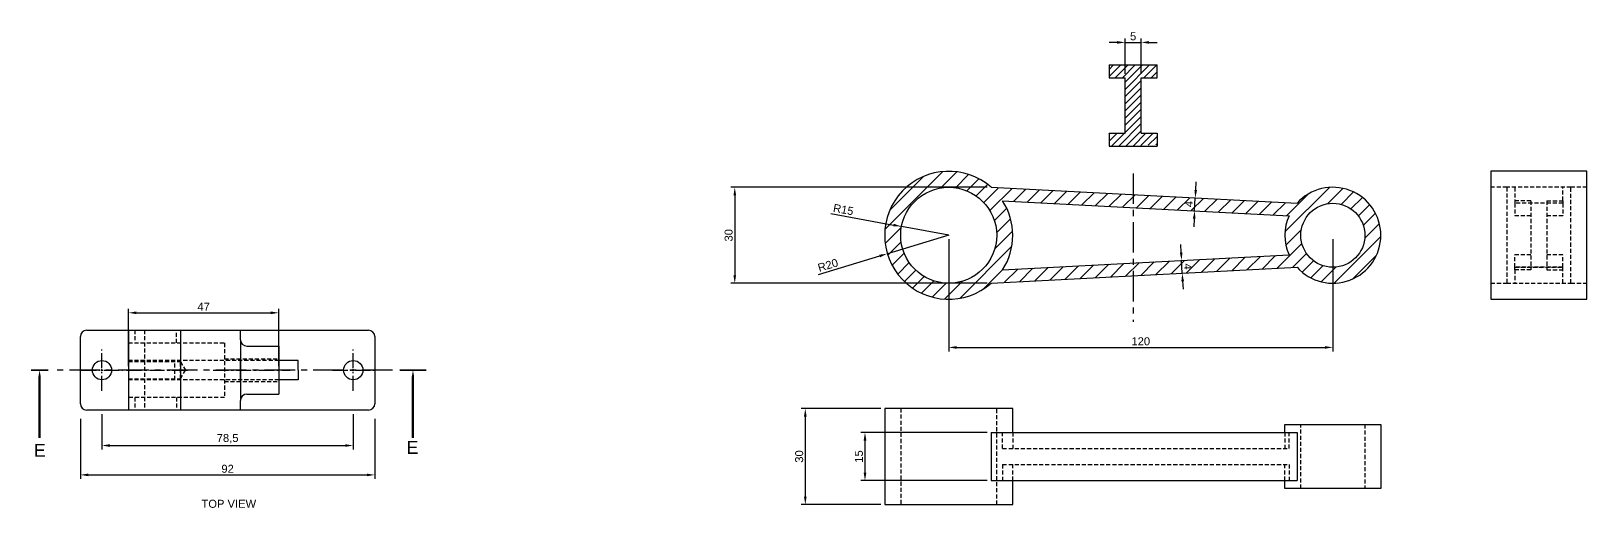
# Model space of a CAD drawing. Header units: millimetres. Extents: x 89 to 2222, y 348 to 1477.
# Drawn here: x 390.4 to 876.4, y 1078.2 to 1227.2 of the extents above; entities that cross this region are included whole.
import ezdxf

# ---------------------------------------------------------------- set-up
doc = ezdxf.new("R2010")
doc.units = ezdxf.units.MM
doc.header["$PDMODE"] = 32
doc.header["$PDSIZE"] = 1
for name, pattern in [('CENTER', [50.8, 31.75, -6.35, 6.35, -6.35]), ('CENTER2', [28.575, 19.05, -3.175, 3.175, -3.175]), ('HIDDEN', [9.525, 6.35, -3.175])]:
    doc.linetypes.add(name, pattern=pattern)
doc.styles.get("Standard").update_dxf_attribs({"font": 'arial.ttf'})
doc.dimstyles.new('ISO-25', dxfattribs={"dimtxt": 2.5, "dimasz": 2.5, "dimexe": 1.25, "dimexo": 1.25, "dimtad": 1, "dimtxsty": 'Standard', "dimcen": 2.5, "dimclrd": 3, "dimclre": 3, "dimclrt": 3, "dimadec": 0, "dimazin": 0, "dimtfac": 1, "dimtmove": 0, "dimatfit": 3, "dimfxl": 1, "dimarcsym": 0})

# ---------------------------------------------------------------- blocks, each defined once
blk = doc.blocks.new('*U141')
at = {"color": 0, "linetype": 'CENTER2', "ltscale": 0.25, "transparency": 16777216}
for p, q in [((0, 0.6), (0, 6.5)), ((-6.5, 0), (-0.6, 0)), ((0.6, 0), (6.5, 0)), ((0, -6.5), (0, -0.6))]:
    blk.add_line(p, q, dxfattribs=at)
at = {"color": 0, "linetype": 'Continuous', "ltscale": 0.25, "transparency": 16777216}
for p, q in [((-0.3, 0), (0.3, 0)), ((0, -0.3), (0, 0.3))]:
    blk.add_line(p, q, dxfattribs=at)
blk = doc.blocks.new('*U142')
at = {"color": 0, "linetype": 'CENTER2', "ltscale": 0.25, "transparency": 16777216}
for p, q in [((0, 0.6), (0, 6.5)), ((-6.5, 0), (-0.6, 0)), ((0.6, 0), (6.5, 0)), ((0, -6.5), (0, -0.6))]:
    blk.add_line(p, q, dxfattribs=at)
at = {"color": 0, "linetype": 'Continuous', "ltscale": 0.25, "transparency": 16777216}
for p, q in [((-0.3, 0), (0.3, 0)), ((0, -0.3), (0, 0.3))]:
    blk.add_line(p, q, dxfattribs=at)
blk = doc.blocks.new('*U143')
at = {"color": 0, "linetype": 'CENTER2', "ltscale": 0.25, "transparency": 16777216}
blk.add_line((-12, 0), (12, 0), dxfattribs=at)
blk = doc.blocks.new('*D144')
at = {"color": 3, "lineweight": -2, "transparency": 16777216}
for p, q in [((405.79, 1106.02), (405.79, 1087.27)), ((497.79, 1106.02), (497.79, 1087.27)), ((408.29, 1088.52), (495.29, 1088.52))]:
    blk.add_line(p, q, dxfattribs=at)
at = {"color": 3, "transparency": 16777216}
for points in [[(408.29, 1088.94), (408.29, 1088.1), (405.79, 1088.52)], [(495.29, 1088.94), (495.29, 1088.1), (497.79, 1088.52)]]:
    blk.add_solid(points, dxfattribs=at)
at = {"layer": 'Defpoints', "color": 0, "transparency": 16777216}
for p in [(405.79, 1107.27), (497.79, 1107.27), (497.79, 1088.52)]:
    blk.add_point(p, dxfattribs=at)
at = {"color": 3, "transparency": 16777216, "insert": (451.79, 1090.42), "char_height": 2.5, "attachment_point": 5}
blk.add_mtext('92', dxfattribs=at)
blk = doc.blocks.new('*D145')
at = {"color": 3, "lineweight": -2, "transparency": 16777216}
for p, q in [((412.54, 1107.5), (412.54, 1096.45)), ((491.04, 1107.5), (491.04, 1096.45)), ((415.04, 1097.7), (488.54, 1097.7))]:
    blk.add_line(p, q, dxfattribs=at)
at = {"color": 3, "transparency": 16777216}
for points in [[(415.04, 1098.12), (415.04, 1097.28), (412.54, 1097.7)], [(488.54, 1098.12), (488.54, 1097.28), (491.04, 1097.7)]]:
    blk.add_solid(points, dxfattribs=at)
at = {"layer": 'Defpoints', "color": 0, "transparency": 16777216}
for p in [(412.54, 1108.75), (491.04, 1108.75), (491.04, 1097.7)]:
    blk.add_point(p, dxfattribs=at)
at = {"color": 3, "transparency": 16777216, "insert": (451.79, 1099.83), "char_height": 2.5, "attachment_point": 5}
blk.add_mtext('78,5', dxfattribs=at)
blk = doc.blocks.new('*D146')
at = {"color": 3, "lineweight": -2, "transparency": 16777216}
for p, q in [((420.79, 1122.5), (420.79, 1140.43)), ((423.29, 1139.18), (465.29, 1139.18)), ((467.79, 1122.5), (467.79, 1140.43))]:
    blk.add_line(p, q, dxfattribs=at)
at = {"color": 3, "transparency": 16777216}
for points in [[(423.29, 1139.6), (423.29, 1138.77), (420.79, 1139.18)], [(465.29, 1139.6), (465.29, 1138.77), (467.79, 1139.18)]]:
    blk.add_solid(points, dxfattribs=at)
at = {"layer": 'Defpoints', "color": 0, "transparency": 16777216}
for p in [(467.79, 1139.18), (420.79, 1121.25), (467.79, 1121.25)]:
    blk.add_point(p, dxfattribs=at)
at = {"color": 3, "transparency": 16777216, "insert": (444.29, 1141.06), "char_height": 2.5, "attachment_point": 5}
blk.add_mtext('47', dxfattribs=at)
blk = doc.blocks.new('*D147')
at = {"color": 3, "lineweight": -2, "transparency": 16777216}
for p, q in [((677.05, 1162.16), (677.05, 1127.11)), ((797.05, 1162.16), (797.05, 1127.11)), ((679.55, 1128.36), (794.55, 1128.36))]:
    blk.add_line(p, q, dxfattribs=at)
at = {"color": 3, "transparency": 16777216}
for points in [[(679.55, 1128.78), (679.55, 1127.94), (677.05, 1128.36)], [(794.55, 1128.78), (794.55, 1127.94), (797.05, 1128.36)]]:
    blk.add_solid(points, dxfattribs=at)
at = {"layer": 'Defpoints', "color": 0, "transparency": 16777216}
for p in [(677.05, 1163.41), (797.05, 1163.41), (797.05, 1128.36)]:
    blk.add_point(p, dxfattribs=at)
at = {"color": 3, "transparency": 16777216, "insert": (737.05, 1130.26), "char_height": 2.5, "attachment_point": 5}
blk.add_mtext('120', dxfattribs=at)
blk = doc.blocks.new('*D148')
at = {"color": 3, "lineweight": -2, "transparency": 16777216}
for p, q in [((677.05, 1163.41), (657.89, 1157.65)), ((636.41, 1151.2), (655.5, 1156.94))]:
    blk.add_line(p, q, dxfattribs=at)
at = {"color": 3, "transparency": 16777216}
blk.add_solid([(655.38, 1157.33), (655.62, 1156.54), (657.89, 1157.65)], dxfattribs=at)
at = {"layer": 'Defpoints', "color": 0, "transparency": 16777216}
for p in [(677.05, 1163.41), (657.89, 1157.65)]:
    blk.add_point(p, dxfattribs=at)
at = {"color": 3, "transparency": 16777216, "insert": (639.32, 1154.06), "char_height": 2.5, "attachment_point": 5, "rotation": 16.7167}
blk.add_mtext('R20', dxfattribs=at)
blk = doc.blocks.new('*D149')
at = {"color": 3, "lineweight": -2, "transparency": 16777216}
for p, q in [((640.25, 1170.22), (659.84, 1166.59)), ((677.05, 1163.41), (662.3, 1166.14))]:
    blk.add_line(p, q, dxfattribs=at)
at = {"color": 3, "transparency": 16777216}
blk.add_solid([(659.92, 1167), (659.76, 1166.18), (662.3, 1166.14)], dxfattribs=at)
at = {"layer": 'Defpoints', "color": 0, "transparency": 16777216}
for p in [(662.3, 1166.14), (677.05, 1163.41)]:
    blk.add_point(p, dxfattribs=at)
at = {"color": 3, "transparency": 16777216, "insert": (644.15, 1171.43), "char_height": 2.5, "attachment_point": 5, "rotation": 349.5111}
blk.add_mtext('R15', dxfattribs=at)
blk = doc.blocks.new('*D150')
at = {"color": 3, "lineweight": -2, "transparency": 16777216}
for p, q in [((655.8, 1109.27), (631, 1109.27)), ((632.25, 1106.77), (632.25, 1081.77)), ((655.8, 1079.27), (631, 1079.27))]:
    blk.add_line(p, q, dxfattribs=at)
at = {"color": 3, "transparency": 16777216}
for points in [[(631.84, 1106.77), (632.67, 1106.77), (632.25, 1109.27)], [(631.84, 1081.77), (632.67, 1081.77), (632.25, 1079.27)]]:
    blk.add_solid(points, dxfattribs=at)
at = {"layer": 'Defpoints', "color": 0, "transparency": 16777216}
for p in [(657.05, 1109.27), (632.25, 1079.27), (657.05, 1079.27)]:
    blk.add_point(p, dxfattribs=at)
at = {"color": 3, "transparency": 16777216, "insert": (630.35, 1094.27), "char_height": 2.5, "attachment_point": 5, "rotation": 90}
blk.add_mtext('30', dxfattribs=at)
blk = doc.blocks.new('*D151')
at = {"color": 3, "lineweight": -2, "transparency": 16777216}
for p, q in [((689.03, 1101.77), (649.65, 1101.77)), ((650.9, 1099.27), (650.9, 1089.27)), ((689.03, 1086.77), (649.65, 1086.77))]:
    blk.add_line(p, q, dxfattribs=at)
at = {"color": 3, "transparency": 16777216}
for points in [[(650.48, 1099.27), (651.32, 1099.27), (650.9, 1101.77)], [(650.48, 1089.27), (651.32, 1089.27), (650.9, 1086.77)]]:
    blk.add_solid(points, dxfattribs=at)
at = {"layer": 'Defpoints', "color": 0, "transparency": 16777216}
for p in [(690.28, 1101.77), (650.9, 1086.77), (690.28, 1086.77)]:
    blk.add_point(p, dxfattribs=at)
at = {"color": 3, "transparency": 16777216, "insert": (649, 1094.27), "char_height": 2.5, "attachment_point": 5, "rotation": 90}
blk.add_mtext('15', dxfattribs=at)
blk = doc.blocks.new('*D152')
at = {"color": 3, "lineweight": -2, "transparency": 16777216}
for p, q in [((689.03, 1178.41), (608.97, 1178.41)), ((610.22, 1175.91), (610.22, 1150.91)), ((689.03, 1148.41), (608.97, 1148.41))]:
    blk.add_line(p, q, dxfattribs=at)
at = {"color": 3, "transparency": 16777216}
for points in [[(609.8, 1175.91), (610.63, 1175.91), (610.22, 1178.41)], [(609.8, 1150.91), (610.63, 1150.91), (610.22, 1148.41)]]:
    blk.add_solid(points, dxfattribs=at)
at = {"layer": 'Defpoints', "color": 0, "transparency": 16777216}
for p in [(690.28, 1178.41), (610.22, 1148.41), (690.28, 1148.41)]:
    blk.add_point(p, dxfattribs=at)
at = {"color": 3, "transparency": 16777216, "insert": (608.31, 1163.41), "char_height": 2.5, "attachment_point": 5, "rotation": 90}
blk.add_mtext('30', dxfattribs=at)
blk = doc.blocks.new('*D153')
at = {"color": 3, "lineweight": -2, "transparency": 16777216}
for p, q in [((732.17, 1213.9), (732.17, 1224.93)), ((737.17, 1213.9), (737.17, 1224.93)), ((729.67, 1223.68), (727.17, 1223.68)), ((732.17, 1223.68), (737.17, 1223.68)), ((739.67, 1223.68), (742.17, 1223.68))]:
    blk.add_line(p, q, dxfattribs=at)
at = {"color": 3, "transparency": 16777216}
for points in [[(729.67, 1224.1), (729.67, 1223.27), (732.17, 1223.68)], [(739.67, 1224.1), (739.67, 1223.27), (737.17, 1223.68)]]:
    blk.add_solid(points, dxfattribs=at)
at = {"layer": 'Defpoints', "color": 0, "transparency": 16777216}
for p in [(737.17, 1223.68), (732.17, 1212.65), (737.17, 1212.65)]:
    blk.add_point(p, dxfattribs=at)
at = {"color": 3, "transparency": 16777216, "insert": (734.67, 1225.58), "char_height": 2.5, "attachment_point": 5}
blk.add_mtext('5', dxfattribs=at)
blk = doc.blocks.new('*D154')
at = {"color": 3, "lineweight": -2, "transparency": 16777216}
for p, q in [((754.22, 1177.57), (754.35, 1180.06)), ((753.88, 1171.07), (754.09, 1175.07)), ((753.75, 1168.58), (753.62, 1166.08))]:
    blk.add_line(p, q, dxfattribs=at)
at = {"color": 3, "transparency": 16777216}
for points in [[(753.8, 1177.59), (754.63, 1177.54), (754.09, 1175.07)], [(753.33, 1168.6), (754.16, 1168.56), (753.88, 1171.07)]]:
    blk.add_solid(points, dxfattribs=at)
at = {"layer": 'Defpoints', "color": 0, "transparency": 16777216}
for p in [(754.09, 1175.07), (754.09, 1175.07), (753.88, 1171.07)]:
    blk.add_point(p, dxfattribs=at)
at = {"color": 3, "transparency": 16777216, "insert": (752.11, 1173.17), "char_height": 2.5, "attachment_point": 5, "rotation": 87.0058}
blk.add_mtext('4', dxfattribs=at)
blk = doc.blocks.new('*D155')
at = {"color": 3, "lineweight": -2, "transparency": 16777216}
for p, q in [((749.66, 1158.02), (749.53, 1160.52)), ((750, 1151.53), (749.79, 1155.53)), ((750.13, 1149.03), (750.26, 1146.54))]:
    blk.add_line(p, q, dxfattribs=at)
at = {"color": 3, "transparency": 16777216}
for points in [[(750.08, 1158.04), (749.25, 1158), (749.79, 1155.53)], [(750.55, 1149.06), (749.72, 1149.01), (750, 1151.53)]]:
    blk.add_solid(points, dxfattribs=at)
at = {"layer": 'Defpoints', "color": 0, "transparency": 16777216}
for p in [(749.79, 1155.53), (749.79, 1155.53), (750, 1151.53)]:
    blk.add_point(p, dxfattribs=at)
at = {"color": 3, "transparency": 16777216, "insert": (751.77, 1153.63), "char_height": 2.5, "attachment_point": 5, "rotation": 272.9942}
blk.add_mtext('4', dxfattribs=at)

msp = doc.modelspace()

# ---------------------------------------------------------------- hatches: boundary and pattern name
h = msp.add_hatch()
h.set_pattern_fill('ANSI31', color=4, scale=0.5)
h.set_pattern_definition([(45, (-246.8306, 667.8054), (-1.122532, 1.122532), [])])
h.paths.add_polyline_path([(734.668, 1216.654), (727.168, 1216.654), (727.168, 1213.041), (734.668, 1212.649)])
h.paths.add_polyline_path([(727.168, 1213.041), (727.168, 1212.649), (732.168, 1212.649), (732.168, 1195.303), (727.168, 1195.303), (727.168, 1194.911), (734.668, 1195.303), (734.668, 1212.649)])
h.paths.add_polyline_path([(742.168, 1216.262), (734.668, 1216.654), (734.668, 1212.649), (737.168, 1212.518), (737.168, 1212.649), (742.168, 1212.649)])
h.paths.add_polyline_path([(742.168, 1216.654), (734.668, 1216.654), (742.168, 1216.262)], flags=17)
h.paths.add_polyline_path([(737.168, 1212.518), (734.668, 1212.649), (734.668, 1195.303), (737.168, 1195.434)])
h.paths.add_polyline_path([(742.168, 1195.303), (737.168, 1195.303), (737.168, 1195.434), (734.668, 1195.303), (734.668, 1191.298), (742.168, 1191.69)])
h.paths.add_polyline_path([(734.668, 1195.303), (727.168, 1194.911), (727.168, 1191.298), (734.668, 1191.298)])
h.paths.add_polyline_path([(742.168, 1191.69), (734.668, 1191.298), (742.168, 1191.298)], flags=0)
h = msp.add_hatch()
h.set_pattern_fill('ANSI31', color=4)
h.set_pattern_definition([(45, (-563.3824, 627.2366), (-2.245064, 2.245064), [])])
h.paths.add_polyline_path([(693.877, 1174.213), (734.668, 1172.08), (734.668, 1176.085), (690.276, 1178.407, 2.2152504), (690.276, 1148.407), (734.668, 1150.729), (734.668, 1154.735), (693.877, 1152.601, 0.293413)])
h.paths.add_polyline_path([(692.047, 1163.407, -1), (662.047, 1163.407, -1)], flags=16)
h.paths.add_polyline_path([(785.867, 1173.407), (734.668, 1176.085), (734.668, 1172.08), (783.355, 1169.533, 0.2135053), (783.355, 1157.281), (734.668, 1154.735), (734.668, 1150.729), (785.867, 1153.407, 2.618034)])
h.paths.add_polyline_path([(807.047, 1163.407, -1), (787.047, 1163.407, -1)], flags=16)

# ---------------------------------------------------------------- linework, layer by layer
for p, q in [((727.168, 1216.654), (742.168, 1216.654)), ((727.168, 1216.654), (727.168, 1212.649)), ((742.168, 1212.649), (742.168, 1216.654)), ((727.168, 1212.649), (732.168, 1212.649)), ((732.168, 1195.303), (732.168, 1212.649)), ((737.168, 1195.303), (737.168, 1212.649)), ((737.168, 1212.649), (742.168, 1212.649)), ((727.168, 1195.303), (732.168, 1195.303)), ((727.168, 1195.303), (727.168, 1191.298)), ((727.168, 1191.298), (742.168, 1191.298)), ((737.168, 1195.303), (742.168, 1195.303)), ((742.168, 1195.303), (742.168, 1191.298)), ((876.407, 1183.407), (846.407, 1183.407)), ((846.407, 1183.407), (846.407, 1143.407)), ((876.407, 1143.407), (876.407, 1183.407)), ((690.276, 1178.407), (785.867, 1173.407)), ((693.877, 1174.213), (783.355, 1169.533)), ((693.877, 1152.601), (783.355, 1157.281)), ((690.276, 1148.407), (785.867, 1153.407)), ((846.407, 1143.407), (876.407, 1143.407)), ((407.793, 1133.753), (495.793, 1133.753)), ((420.793, 1133.753), (420.793, 1108.753)), ((437.041, 1133.753), (437.041, 1108.753)), ((455.793, 1130.753), (455.793, 1133.753)), ((405.793, 1110.753), (405.793, 1131.753)), ((455.793, 1130.753), (455.793, 1111.753)), ((457.793, 1128.753), (467.793, 1128.753)), ((467.793, 1128.753), (467.793, 1113.753)), ((497.793, 1131.753), (497.793, 1110.753)), ((455.793, 1117.753), (455.793, 1124.753)), ((473.793, 1124.253), (467.793, 1124.253)), ((473.793, 1121.253), (473.793, 1124.253)), ((473.793, 1118.253), (467.793, 1118.253)), ((473.793, 1121.253), (473.793, 1118.253)), ((457.793, 1113.753), (467.793, 1113.753)), ((495.793, 1108.753), (407.793, 1108.753)), ((455.793, 1108.753), (455.793, 1111.753)), ((657.047, 1109.272), (657.047, 1079.272)), ((697.047, 1109.272), (657.047, 1109.272)), ((697.047, 1101.772), (697.047, 1109.272)), ((782.047, 1104.272), (812.047, 1104.272)), ((782.047, 1101.772), (782.047, 1104.272)), ((812.047, 1104.272), (812.047, 1084.272)), ((690.276, 1101.772), (785.867, 1101.772)), ((690.276, 1101.772), (690.276, 1086.772)), ((785.867, 1101.772), (785.867, 1086.772)), ((690.276, 1086.772), (785.867, 1086.772)), ((697.047, 1079.272), (697.047, 1086.772)), ((782.047, 1084.272), (782.047, 1086.772)), ((812.047, 1084.272), (782.047, 1084.272)), ((657.047, 1079.272), (697.047, 1079.272))]:
    msp.add_line(p, q)
at = {"color": 6, "linetype": 'CENTER', "ltscale": 0.3}
for p, q in [((734.668, 1182.75), (734.668, 1136.314)), ((503.331, 1121.253), (398.254, 1121.253))]:
    msp.add_line(p, q, dxfattribs=at)
at = {"linetype": 'HIDDEN', "ltscale": 0.2}
for p, q in [((851.407, 1178.407), (846.407, 1178.407)), ((851.407, 1178.407), (851.407, 1148.407)), ((871.407, 1178.407), (851.407, 1178.407)), ((853.907, 1178.407), (853.907, 1174.213)), ((868.907, 1174.213), (868.907, 1178.407)), ((876.407, 1178.407), (871.407, 1178.407)), ((871.407, 1148.407), (871.407, 1178.407)), ((858.907, 1174.213), (853.907, 1174.213)), ((853.907, 1174.213), (853.907, 1173.407)), ((868.907, 1173.407), (853.907, 1173.407)), ((868.907, 1173.407), (853.907, 1173.407)), ((853.907, 1173.407), (853.907, 1169.533)), ((858.907, 1174.213), (858.907, 1152.601)), ((863.907, 1174.213), (863.907, 1152.601)), ((863.907, 1174.213), (868.907, 1174.213)), ((868.907, 1174.213), (868.907, 1173.407)), ((868.907, 1173.407), (868.907, 1169.533)), ((858.907, 1169.533), (853.907, 1169.533)), ((868.907, 1169.533), (863.907, 1169.533)), ((853.907, 1153.407), (853.907, 1157.281)), ((858.907, 1157.281), (853.907, 1157.281)), ((868.907, 1157.281), (863.907, 1157.281)), ((868.907, 1153.407), (868.907, 1157.281)), ((853.907, 1153.407), (868.907, 1153.407)), ((868.907, 1153.407), (853.907, 1153.407)), ((853.907, 1152.601), (853.907, 1153.407)), ((858.907, 1152.601), (853.907, 1152.601)), ((853.907, 1152.601), (853.907, 1148.407)), ((863.907, 1152.601), (868.907, 1152.601)), ((868.907, 1152.601), (868.907, 1153.407)), ((868.907, 1148.407), (868.907, 1152.601)), ((846.407, 1148.407), (851.407, 1148.407)), ((851.407, 1148.407), (871.407, 1148.407)), ((871.407, 1148.407), (876.407, 1148.407)), ((422.793, 1133.753), (422.793, 1129.753)), ((425.793, 1133.753), (425.793, 1108.753)), ((435.793, 1129.753), (435.793, 1133.753)), ((420.793, 1129.753), (450.793, 1129.753)), ((450.793, 1129.753), (450.793, 1112.753)), ((467.793, 1124.253), (420.793, 1124.253)), ((420.793, 1123.953), (437.041, 1123.953)), ((435.255, 1118.253), (435.255, 1124.253)), ((437.041, 1118.553), (437.041, 1123.953)), ((437.041, 1123.953), (438.6, 1121.253)), ((450.793, 1124.753), (467.793, 1124.753)), ((420.793, 1118.553), (437.041, 1118.553)), ((467.793, 1118.253), (420.793, 1118.253)), ((437.041, 1118.553), (438.6, 1121.253)), ((450.793, 1117.753), (467.793, 1117.753)), ((450.793, 1112.753), (420.793, 1112.753)), ((422.793, 1112.753), (422.793, 1108.753)), ((435.793, 1112.753), (435.793, 1108.753)), ((662.047, 1109.272), (662.047, 1079.272)), ((692.047, 1079.272), (692.047, 1109.272)), ((787.047, 1084.272), (787.047, 1104.272)), ((807.047, 1104.272), (807.047, 1084.272)), ((693.877, 1096.772), (693.877, 1101.772)), ((697.047, 1101.772), (697.047, 1096.772)), ((782.047, 1101.772), (782.047, 1096.772)), ((783.355, 1096.772), (783.355, 1101.772)), ((693.877, 1096.772), (783.355, 1096.772)), ((693.877, 1091.772), (783.355, 1091.772)), ((693.877, 1091.772), (693.877, 1086.772)), ((697.047, 1086.772), (697.047, 1091.772)), ((782.047, 1086.772), (782.047, 1091.772)), ((783.355, 1091.772), (783.355, 1086.772))]:
    msp.add_line(p, q, dxfattribs=at)
at = {"color": 6, "lineweight": 35}
for p, q in [((395.707, 1121.253), (390.408, 1121.253)), ((505.561, 1121.253), (513.821, 1121.253))]:
    msp.add_line(p, q, dxfattribs=at)
at = {"color": 1, "linetype": 'CENTER2', "ltscale": 0.25}
msp.add_line((420.213, 1121.253), (439.843, 1121.253), dxfattribs=at)
at = {"color": 6}
for points in [[(393.057, 1121.253, 0, 2.25, 0), (393.057, 1115.003, 0.75, 0.75, 0), (393.057, 1100.003, 0.75, 0.75, 0)], [(509.691, 1121.253, 0, 2.25, 0), (509.691, 1115.003, 0.75, 0.75, 0), (509.691, 1100.003, 0.75, 0.75, 0)]]:
    msp.add_lwpolyline(points, format="xyseb", dxfattribs=at)
for centre, radius in [((677.047, 1163.407), 15), ((797.047, 1163.407), 10), ((412.543, 1121.253), 3), ((491.043, 1121.253), 3)]:
    msp.add_circle(centre, radius)
for centre, radius, start, end in [((677.047, 1163.407), 20, 48.59038, 311.40962), ((797.047, 1163.407), 15, 221.81031, 138.18969), ((677.047, 1163.407), 20, 327.29526, 32.70474), ((797.047, 1163.407), 15, 155.896, 204.104), ((407.793, 1131.753), 2, 90, 180), ((495.793, 1131.753), 2, 0, 90), ((457.793, 1130.753), 2, 180, 270), ((457.793, 1111.753), 2, 90, 180), ((407.793, 1110.753), 2, 180, 270), ((495.793, 1110.753), 2, 270, 0)]:
    msp.add_arc(centre, radius, start, end)

# ---------------------------------------------------------------- block references
at = {"color": 1, "linetype": 'CENTER2', "ltscale": 0.25}
for name, p in [('*U141', (412.543, 1121.253)), ('*U142', (491.043, 1121.253)), ('*U143', (459.293, 1121.253))]:
    msp.add_blockref(name, p, dxfattribs=at)

# ---------------------------------------------------------------- texts
for s, width, insert, char_height, attachment_point in [('{\\C6;E}', 5.39243, (511.361, 1099.095), 4, 3), ('{\\C6;E}', 5.39243, (394.99, 1098.2), 4, 3), ('{\\C3;TOP VIEW}', 19.99625, (443.622, 1080.743), 2.5, 1)]:
    msp.add_mtext_dynamic_manual_height_columns(s, width=width, gutter_width=12.5, heights=[0], dxfattribs=dict(insert=insert, char_height=char_height, attachment_point=attachment_point))

# ---------------------------------------------------------------- dimensions: what is measured, and where the dimension line sits
for base, p1, p2, picture, middle in [((737.168, 1223.683), (732.168, 1212.649), (737.168, 1212.649), '*D153', (734.668, 1225.579)), ((797.047, 1128.361), (677.047, 1163.407), (797.047, 1163.407), '*D147', (737.047, 1130.263)), ((467.793, 1139.183), (420.793, 1121.253), (467.793, 1121.253), '*D146', (444.293, 1141.058))]:
    dim = msp.add_linear_dim(base=base, p1=p1, p2=p2, dimstyle='ISO-25')
    dim.commit()
    dim.dimension.update_dxf_attribs({"geometry": picture, "text_midpoint": middle})
for base, p1, p2, angle, picture, middle in [((610.217, 1148.407), (690.276, 1178.407), (690.276, 1148.407), 90, '*D152', (608.315, 1163.407)), ((754.086, 1175.07), (753.877, 1171.075), (754.086, 1175.07), 87.0058, '*D154', (752.109, 1173.17)), ((749.793, 1155.526), (750.002, 1151.531), (749.793, 1155.526), 92.9942, '*D155', (751.77, 1153.626)), ((632.254, 1079.272), (657.047, 1109.272), (657.047, 1079.272), 90, '*D150', (630.351, 1094.272)), ((650.901, 1086.772), (690.276, 1101.772), (690.276, 1086.772), 90, '*D151', (648.999, 1094.272))]:
    dim = msp.add_linear_dim(base=base, p1=p1, p2=p2, angle=angle, dimstyle='ISO-25')
    dim.commit()
    dim.dimension.update_dxf_attribs({"geometry": picture, "text_midpoint": middle})
for mpoint, picture, middle in [((662.298, 1166.138), '*D149', (643.808, 1169.561)), ((657.893, 1157.654), '*D148', (639.869, 1152.241))]:
    dim = msp.add_radius_dim(center=(677.047, 1163.407), mpoint=mpoint, dimstyle='ISO-25')
    dim.commit()
    dim.dimension.update_dxf_attribs({"geometry": picture, "text_midpoint": middle, "dimtype": 164})
for base, p1, p2, picture, middle in [((491.043, 1097.699), (412.543, 1108.753), (491.043, 1108.753), '*D145', (451.793, 1097.699)), ((497.793, 1088.52), (405.793, 1107.272), (497.793, 1107.272), '*D144', (451.793, 1088.52))]:
    dim = msp.add_linear_dim(base=base, p1=p1, p2=p2, dimstyle='ISO-25')
    dim.commit()
    dim.dimension.update_dxf_attribs({"geometry": picture, "text_midpoint": middle, "dimtype": 160})

doc.saveas('drawing.dxf')
